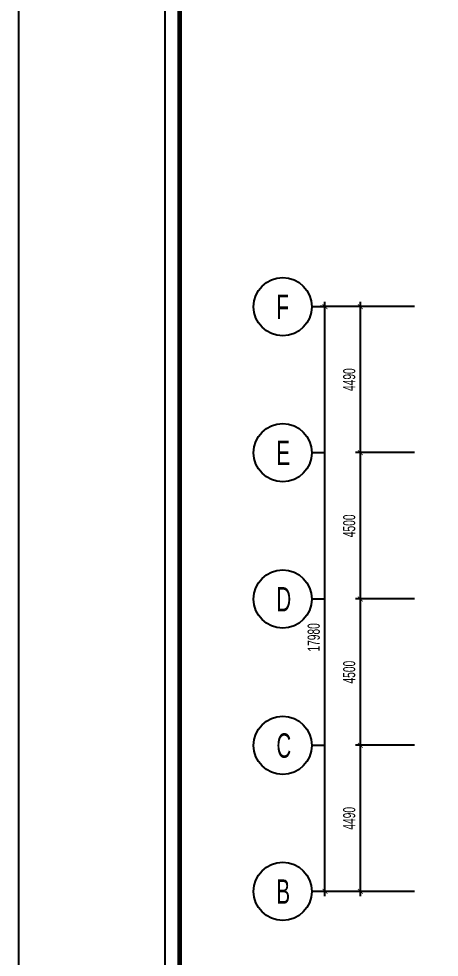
# Model space of a CAD drawing. Header units: millimetres. Extents: x 71 to 1994474, y -338610 to 1053.
# Drawn here: x 1868474 to 1881400, y -234863 to -206005 of the extents above; entities that cross this region are included whole.
import ezdxf

# ---------------------------------------------------------------- set-up
doc = ezdxf.new("R2010")
doc.units = ezdxf.units.MM
doc.header["$LTSCALE"] = 1000
doc.header["$MEASUREMENT"] = 0
doc.header["$PDMODE"] = 3
doc.layers.get('0').update_dxf_attribs({"linetype": 'CONTINUOUS'})
doc.layers.get('Defpoints').update_dxf_attribs({"linetype": 'CONTINUOUS'})
for name, color, linetype in [('CDC-KHUNGTEN', 7, 'CONTINUOUS'), ('CDC.02.DIM', 1, 'CONTINUOUS'), ('CDC.06.TEXT', 2, 'CONTINUOUS'), ('KCS_CHI', 1, 'CONTINUOUS')]:
    doc.layers.add(name, color=color, linetype=linetype)
doc.layers.add('Hatch1', color=250, linetype='CONTINUOUS', lineweight=5)
doc.styles.add('ARIAL', font='arial.ttf', dxfattribs={"width": 0.6})
doc.dimstyles.new('150', dxfattribs={"dimscale": 150, "dimtxt": 2.5, "dimasz": 1, "dimexe": 1, "dimexo": 0, "dimgap": 1, "dimtad": 1, "dimdec": 0, "dimdsep": 46, "dimtxsty": 'ARIAL', "dimblk": 'ARCHTICK', "dimcen": 1, "dimdle": 1, "dimclrd": 1, "dimclre": 1, "dimclrt": 2, "dimadec": 0, "dimazin": 0, "dimtfac": 0.00072, "dimtdec": 0, "dimtix": 1, "dimtmove": 2, "dimatfit": 3, "dimldrblk": 'ARCHTICK', "dimfxl": 1, "dimtolj": 1, "dimarcsym": 0})

# ---------------------------------------------------------------- blocks, each defined once
blk = doc.blocks.new('_ARCHTICK')
at = {"color": 0, "linetype": 'ByBlock', "const_width": 0.15}
blk.add_lwpolyline([(-0.5, -0.5), (0.5, 0.5)], dxfattribs=at)
blk = doc.blocks.new('*D3')
at = {"layer": 'CDC.02.DIM', "color": 1, "lineweight": -2, "transparency": 16777216}
for p, q in [((1880644, -214857), (1877736, -214857)), ((1877886, -232987), (1877886, -214707)), ((1880644, -232837), (1877736, -232837))]:
    blk.add_line(p, q, dxfattribs=at)
at = {"layer": 'Defpoints', "color": 0, "transparency": 16777216}
for p in [(1877886, -214857), (1880644, -214857), (1880644, -232837)]:
    blk.add_point(p, dxfattribs=at)
at = {"layer": 'CDC.02.DIM', "color": 1, "lineweight": -2, "transparency": 16777216, "xscale": 150, "yscale": 150, "zscale": 150}
for p, rotation in [((1877886, -214857), 90), ((1877886, -232837), 270)]:
    blk.add_blockref('_ARCHTICK', p, dxfattribs=dict(at, rotation=rotation))
at = {"layer": 'CDC.02.DIM', "color": 2, "transparency": 16777216, "insert": (1877544, -225028), "char_height": 375, "attachment_point": 5, "rotation": 90, "style": 'ARIAL'}
blk.add_mtext('\\A1;17980', dxfattribs=at)
blk = doc.blocks.new('*D4')
at = {"layer": 'CDC.02.DIM', "color": 1, "lineweight": -2, "transparency": 16777216}
for p, q in [((1878977, -232987), (1878977, -228197)), ((1880644, -228347), (1878827, -228347)), ((1880644, -232837), (1878827, -232837))]:
    blk.add_line(p, q, dxfattribs=at)
at = {"layer": 'Defpoints', "color": 0, "transparency": 16777216}
for p in [(1878977, -228347), (1880644, -228347), (1880644, -232837)]:
    blk.add_point(p, dxfattribs=at)
at = {"layer": 'CDC.02.DIM', "color": 1, "lineweight": -2, "transparency": 16777216, "xscale": 150, "yscale": 150, "zscale": 150}
for p, rotation in [((1878977, -228347), 90), ((1878977, -232837), 270)]:
    blk.add_blockref('_ARCHTICK', p, dxfattribs=dict(at, rotation=rotation))
at = {"layer": 'CDC.02.DIM', "color": 2, "transparency": 16777216, "insert": (1878635, -230592), "char_height": 375, "attachment_point": 5, "rotation": 90, "style": 'ARIAL'}
blk.add_mtext('\\A1;4490', dxfattribs=at)
blk = doc.blocks.new('*D5')
at = {"layer": 'CDC.02.DIM', "color": 1, "lineweight": -2, "transparency": 16777216}
for p, q in [((1880644, -223847), (1878827, -223847)), ((1878977, -228497), (1878977, -223697)), ((1880644, -228347), (1878827, -228347))]:
    blk.add_line(p, q, dxfattribs=at)
at = {"layer": 'Defpoints', "color": 0, "transparency": 16777216}
for p in [(1878977, -223847), (1880644, -223847), (1880644, -228347)]:
    blk.add_point(p, dxfattribs=at)
at = {"layer": 'CDC.02.DIM', "color": 1, "lineweight": -2, "transparency": 16777216, "xscale": 150, "yscale": 150, "zscale": 150}
for p, rotation in [((1878977, -223847), 90), ((1878977, -228347), 270)]:
    blk.add_blockref('_ARCHTICK', p, dxfattribs=dict(at, rotation=rotation))
at = {"layer": 'CDC.02.DIM', "color": 2, "transparency": 16777216, "insert": (1878635, -226097), "char_height": 375, "attachment_point": 5, "rotation": 90, "style": 'ARIAL'}
blk.add_mtext('\\A1;4500', dxfattribs=at)
blk = doc.blocks.new('*D6')
at = {"layer": 'CDC.02.DIM', "color": 1, "lineweight": -2, "transparency": 16777216}
for p, q in [((1878977, -223997), (1878977, -219197)), ((1880644, -219347), (1878827, -219347)), ((1880644, -223847), (1878827, -223847))]:
    blk.add_line(p, q, dxfattribs=at)
at = {"layer": 'Defpoints', "color": 0, "transparency": 16777216}
for p in [(1878977, -219347), (1880644, -219347), (1880644, -223847)]:
    blk.add_point(p, dxfattribs=at)
at = {"layer": 'CDC.02.DIM', "color": 1, "lineweight": -2, "transparency": 16777216, "xscale": 150, "yscale": 150, "zscale": 150}
for p, rotation in [((1878977, -219347), 90), ((1878977, -223847), 270)]:
    blk.add_blockref('_ARCHTICK', p, dxfattribs=dict(at, rotation=rotation))
at = {"layer": 'CDC.02.DIM', "color": 2, "transparency": 16777216, "insert": (1878635, -221597), "char_height": 375, "attachment_point": 5, "rotation": 90, "style": 'ARIAL'}
blk.add_mtext('\\A1;4500', dxfattribs=at)
blk = doc.blocks.new('*D7')
at = {"layer": 'CDC.02.DIM', "color": 1, "lineweight": -2, "transparency": 16777216}
for p, q in [((1880644, -214857), (1878827, -214857)), ((1878977, -219497), (1878977, -214707)), ((1880644, -219347), (1878827, -219347))]:
    blk.add_line(p, q, dxfattribs=at)
at = {"layer": 'Defpoints', "color": 0, "transparency": 16777216}
for p in [(1878977, -214857), (1880644, -214857), (1880644, -219347)]:
    blk.add_point(p, dxfattribs=at)
at = {"layer": 'CDC.02.DIM', "color": 1, "lineweight": -2, "transparency": 16777216, "xscale": 150, "yscale": 150, "zscale": 150}
for p, rotation in [((1878977, -214857), 90), ((1878977, -219347), 270)]:
    blk.add_blockref('_ARCHTICK', p, dxfattribs=dict(at, rotation=rotation))
at = {"layer": 'CDC.02.DIM', "color": 2, "transparency": 16777216, "insert": (1878635, -217102), "char_height": 375, "attachment_point": 5, "rotation": 90, "style": 'ARIAL'}
blk.add_mtext('\\A1;4490', dxfattribs=at)
blk = doc.blocks.new('Khung tên chuẩn')
at = {"layer": 'CDC-KHUNGTEN', "color": 8}
blk.add_lwpolyline([(30850, -246609), (38754, -246609), (38754, -189409), (-41246, -189409), (-41246, -246609), (30850, -246609)], dxfattribs=at)
at = {"layer": 'CDC-KHUNGTEN', "color": 255, "lineweight": 60}
blk.add_lwpolyline([(30654, -246309), (30654, -189709), (-40946, -189709), (-40946, -246309), (30654, -246309)], close=True, dxfattribs=at)
at = {"layer": 'Defpoints', "color": 1, "ltscale": 0.2}
blk.add_lwpolyline([(-44246, -247709), (-44246, -188309), (39854, -188309), (39854, -247709), (-44246, -247709)], close=True, dxfattribs=at)

msp = doc.modelspace()

# ---------------------------------------------------------------- linework, layer by layer
at = {"layer": 'KCS_CHI'}
for p, q in [((1877886, -214858.1), (1877483.9, -214858.1)), ((1877885.7, -219348.1), (1877483.6, -219348.1)), ((1877885.7, -223848.1), (1877483.6, -223848.1)), ((1877885.7, -228348.1), (1877483.6, -228348.1)), ((1877885.7, -232838.1), (1877483.6, -232838.1))]:
    msp.add_line(p, q, dxfattribs=at)
for centre in [(1876589.1, -214858.1), (1876588.8, -219348.1), (1876588.8, -223848.1), (1876588.8, -228348.1), (1876588.8, -232838.1)]:
    msp.add_circle(centre, 894.9, dxfattribs=at)

# ---------------------------------------------------------------- block references
at = {"layer": 'Hatch1', "xscale": 1.498216409886394, "yscale": 1.498216409886394, "zscale": 1.498216409886394}
msp.add_blockref('Khung tên chuẩn', (1934763.7, 121504.7), dxfattribs=at)

# ---------------------------------------------------------------- texts
at = {"layer": 'CDC.06.TEXT', "style": 'ARIAL', "width": 0.6}
for s, p in [('F', (1876395.7, -215238.8)), ('E', (1876395.4, -219728.8)), ('D', (1876395.4, -224228.8)), ('C', (1876395.4, -228728.8)), ('B', (1876395.4, -233218.8))]:
    msp.add_text(s, height=750, dxfattribs=at).set_placement(p)

# ---------------------------------------------------------------- dimensions: what is measured, and where the dimension line sits
at = {"layer": 'CDC.02.DIM'}
dim = msp.add_linear_dim(base=(1877885.7, -214857.5), p1=(1880644.5, -232837.5), p2=(1880644.5, -214857.5), angle=90, dimstyle='150', dxfattribs=at)
dim.commit()
dim.dimension.update_dxf_attribs({"geometry": '*D3', "text_midpoint": (1877544.2, -225027.6), "dimtype": 160})
for base, p1, p2, picture, middle in [((1878976.6, -214857.5), (1880644.5, -219347.5), (1880644.5, -214857.5), '*D7', (1878635.1, -217102.5)), ((1878976.6, -219347.5), (1880644.5, -223847.5), (1880644.5, -219347.5), '*D6', (1878635.1, -221597.5)), ((1878976.6, -223847.5), (1880644.5, -228347.5), (1880644.5, -223847.5), '*D5', (1878635.1, -226097.5)), ((1878976.6, -228347.5), (1880644.5, -232837.5), (1880644.5, -228347.5), '*D4', (1878635.1, -230592.5))]:
    dim = msp.add_linear_dim(base=base, p1=p1, p2=p2, angle=90, dimstyle='150', dxfattribs=at)
    dim.commit()
    dim.dimension.update_dxf_attribs({"geometry": picture, "text_midpoint": middle})

doc.saveas('drawing.dxf')
